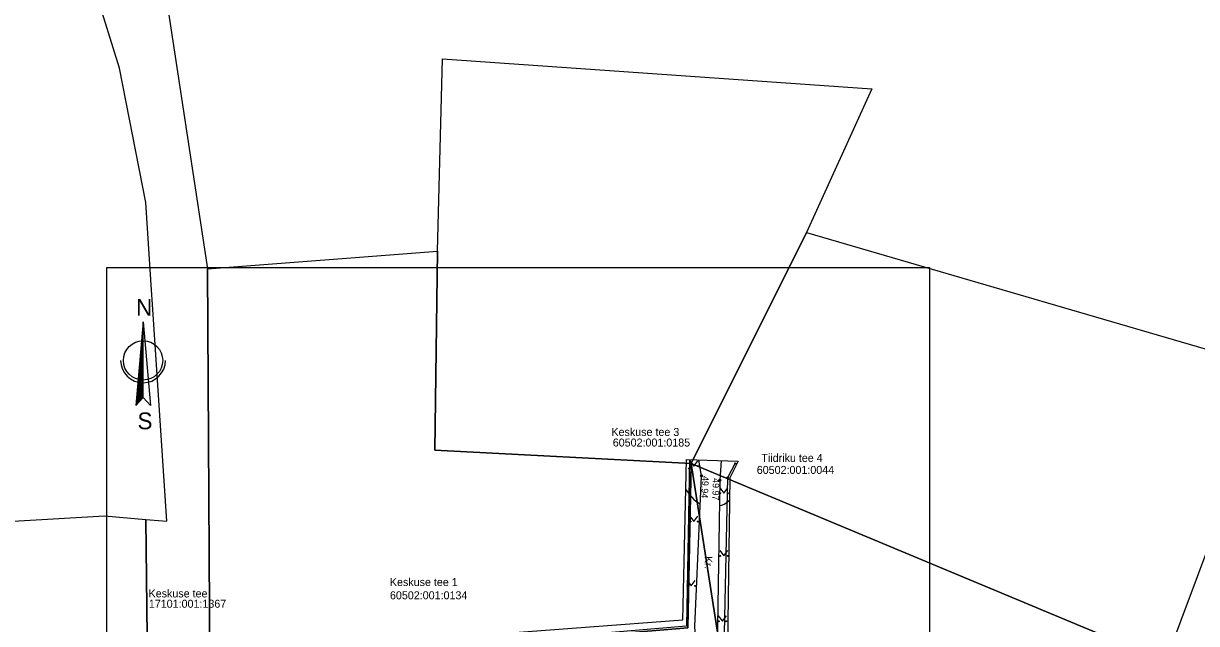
# Model space of a CAD drawing. Extents: x 638949 to 641737, y 6471188 to 6471918.
# Drawn here: x 639045.2 to 639177.1, y 6471319.4 to 6471386.9 of the extents above; entities that cross this region are included whole.
import ezdxf

# ---------------------------------------------------------------- set-up
doc = ezdxf.new("R2010")
doc.units = 0
for name, color, linetype in [('AED', 7, 'Continuous'), ('HALJASTUS', 7, 'Continuous'), ('HORISONTAAL-EH2000', 7, 'Continuous'), ('KORGUS-EH2000', 7, 'Continuous'), ('MOOTMPUNKT', 7, 'Continuous'), ('MOOTPIIR', 7, 'Continuous'), ('PIIR', 7, 'Continuous'), ('TEE', 7, 'Continuous'), ('VORMISTUS', 7, 'Continuous')]:
    doc.layers.add(name, color=color, linetype=linetype)

msp = doc.modelspace()

# ---------------------------------------------------------------- linework, layer by layer
at = {"layer": 'AED'}
for points in [[(639120.03, 6471337.84), (639119.7, 6471319.13), (639066.06, 6471314.58), (639066.05, 6471315.82)], [(639143.15, 6471273.66), (639134.11, 6471290.15), (639130.79, 6471296.4), (639128, 6471301.71), (639125.97, 6471315.94), (639123.93, 6471316.62), (639124.35, 6471335.82), (639125.19, 6471337.41)]]:
    msp.add_lwpolyline(points, dxfattribs=at)
at = {"layer": 'HALJASTUS'}
for p, q in [((639120.09, 6471337.73), (639120.55, 6471337.12)), ((639120.55, 6471337.12), (639121, 6471337.73)), ((639123.45, 6471334.67), (639123.91, 6471334.07)), ((639123.91, 6471334.07), (639124.35, 6471334.67)), ((639120.09, 6471331.49), (639120.55, 6471330.88)), ((639120.55, 6471330.88), (639121, 6471331.49)), ((639123.45, 6471327.63), (639123.91, 6471327.02)), ((639123.91, 6471327.02), (639124.35, 6471327.63)), ((639119.78, 6471324.25), (639120.24, 6471323.65)), ((639120.24, 6471323.65), (639120.69, 6471324.25)), ((639123.28, 6471320.28), (639123.74, 6471319.67)), ((639123.74, 6471319.67), (639124.19, 6471320.28))]:
    msp.add_line(p, q, dxfattribs=at)
for centre in [(639120.15, 6471337.12), (639120.98, 6471337.12), (639123.51, 6471334.07), (639124.34, 6471334.07), (639120.15, 6471330.88), (639120.98, 6471330.88), (639123.51, 6471327.02), (639124.34, 6471327.02), (639119.84, 6471323.65), (639120.67, 6471323.65), (639123.34, 6471319.67), (639124.17, 6471319.67)]:
    msp.add_circle(centre, 0.055, dxfattribs=at)
at = {"layer": 'HORISONTAAL-EH2000'}
for points in [[(639119.6, 6471334.51), (639120.05, 6471333.92), (639120.54, 6471333.36), (639120.88, 6471333.11), (639121.23, 6471332.89)], [(639123.44, 6471332.67), (639123.7, 6471332.74), (639123.95, 6471332.83), (639124.25, 6471333.04), (639124.54, 6471333.28)]]:
    msp.add_lwpolyline(points, dxfattribs=at)
at = {"layer": 'KORGUS-EH2000'}
for centre in [(639121.4, 6471336.02), (639123.46, 6471335.54)]:
    msp.add_circle(centre, 0.1, dxfattribs=at)
at = {"layer": 'MOOTMPUNKT'}
for centre in [(639125.19, 6471337.41), (639120.02, 6471336.86), (639121.4, 6471336.02), (639123.46, 6471335.54), (639124.35, 6471335.82)]:
    msp.add_circle(centre, 0.075, dxfattribs=at)
at = {"layer": 'MOOTPIIR'}
msp.add_lwpolyline([(639061.05, 6471315.45), (639119.28, 6471319.82), (639119.7, 6471337.85), (639125.51, 6471337.69), (639124.58, 6471335.79), (639124.33, 6471316.93)], dxfattribs=at)
at = {"layer": 'PIIR'}
msp.add_lwpolyline([(639055.91, 6471424.59), (639065.84, 6471359.32), (639066.1, 6471314.46), (639069.71, 6471290.08), (639074.31, 6471272.21), (639078.04, 6471261.13), (639079.48, 6471257.48), (639081.35, 6471252.76), (639081.64, 6471252.04), (639078.8, 6471250.87), (639069.9, 6471247.11), (639068.06, 6471258.06), (639066.12, 6471268.38), (639062.7, 6471289.69), (639059.11, 6471314.66), (639058.93, 6471331.13), (639061.27, 6471330.93), (639059.71, 6471354.74), (639059.53, 6471357.5), (639058.92, 6471366.75), (639055.97, 6471381.89), (639047.44, 6471409.25)], dxfattribs=at)
for points in [[(639092.29, 6471382.94), (639140.56, 6471379.54), (639133.19, 6471363.4), (639120.25, 6471337.42), (639091.42, 6471338.92), (639091.72, 6471361.29)], [(639185.84, 6471348.04), (639173.57, 6471315.13), (639120.25, 6471337.42), (639133.19, 6471363.4)], [(639119.86, 6471318.93), (639066.1, 6471314.46), (639065.84, 6471359.32), (639091.72, 6471361.29), (639091.42, 6471338.92), (639120.25, 6471337.42)], [(639066.1, 6471314.46), (639119.86, 6471318.93), (639120.25, 6471337.42), (639123.66, 6471315.54), (639140.04, 6471269.89), (639132.48, 6471268.06), (639126.1, 6471302.61), (639104.65, 6471298.55), (639111.11, 6471262.65), (639093.63, 6471256.86), (639090.75, 6471265.33), (639078.04, 6471261.13), (639074.31, 6471272.21), (639069.71, 6471290.08)], [(639173.57, 6471315.13), (639159.66, 6471279.62), (639152.51, 6471273.58), (639140.04, 6471269.89), (639123.66, 6471315.54), (639120.25, 6471337.42)], [(639050.17, 6471238.2), (639049.05, 6471264.38), (639015.69, 6471260.39), (638989.04, 6471259.28), (638991.29, 6471244.26), (638975.79, 6471243.88), (638977.19, 6471258.79), (638959.7, 6471300.31), (638956.89, 6471308.84), (639024.74, 6471305.46), (639025.16, 6471329.85), (639047.24, 6471331.13), (639054.28, 6471331.54), (639058.93, 6471331.13), (639059.11, 6471314.66), (639062.7, 6471289.69), (639066.12, 6471268.38), (639068.06, 6471258.06), (639069.9, 6471247.11), (639065, 6471244.89), (639054.79, 6471240.26)]]:
    msp.add_lwpolyline(points, close=True, dxfattribs=at)
at = {"layer": 'TEE'}
for points in [[(639121.71, 6471295.02), (639122.96, 6471297.23), (639123.41, 6471298.81), (639123.5, 6471300.34), (639123.34, 6471301.35), (639121.64, 6471309.8), (639120.92, 6471315.22), (639120.64, 6471319.08), (639121.4, 6471336.02), (639121.09, 6471337.79)], [(639123.62, 6471337.74), (639123.46, 6471335.54), (639123.21, 6471319.11), (639123.16, 6471317.42), (639123.31, 6471315.92), (639124.1, 6471310.26), (639125.69, 6471302.09), (639126.74, 6471297.93), (639128.68, 6471292.57), (639129.83, 6471290.79), (639132.01, 6471287.47), (639133.48, 6471284.26), (639134.72, 6471280.59), (639136.07, 6471276.58), (639137.21, 6471274.22), (639138.56, 6471272.44), (639140.62, 6471270.88)]]:
    msp.add_lwpolyline(points, dxfattribs=at)
at = {"layer": 'VORMISTUS'}
for p, q in [((639058.61, 6471353.36), (639057.79, 6471343.93)), ((639058.61, 6471353.36), (639059.44, 6471343.93)), ((639058.61, 6471344.82), (639058.61, 6471353.36)), ((639058.5, 6471352.07), (639058.61, 6471352.07)), ((639058.51, 6471352.26), (639058.61, 6471352.26)), ((639058.51, 6471352.17), (639058.61, 6471352.17)), ((639058.52, 6471352.35), (639058.61, 6471352.35)), ((639058.53, 6471352.45), (639058.61, 6471352.45)), ((639058.54, 6471352.54), (639058.61, 6471352.54)), ((639058.55, 6471352.64), (639058.61, 6471352.64)), ((639058.56, 6471352.83), (639058.61, 6471352.83)), ((639058.56, 6471352.73), (639058.61, 6471352.73)), ((639058.57, 6471352.92), (639058.61, 6471352.92)), ((639058.58, 6471353.02), (639058.61, 6471353.02)), ((639058.59, 6471353.11), (639058.61, 6471353.11)), ((639058.6, 6471353.21), (639058.61, 6471353.21)), ((639058.61, 6471353.3), (639058.61, 6471353.3)), ((639058.38, 6471350.75), (639058.61, 6471350.75)), ((639058.39, 6471350.84), (639058.61, 6471350.84)), ((639058.4, 6471350.94), (639058.61, 6471350.94)), ((639058.41, 6471351.03), (639058.61, 6471351.03)), ((639058.42, 6471351.22), (639058.61, 6471351.22)), ((639058.42, 6471351.12), (639058.61, 6471351.12)), ((639058.43, 6471351.31), (639058.61, 6471351.31)), ((639058.44, 6471351.41), (639058.61, 6471351.41)), ((639058.45, 6471351.5), (639058.61, 6471351.5)), ((639058.46, 6471351.6), (639058.61, 6471351.6)), ((639058.47, 6471351.79), (639058.61, 6471351.79)), ((639058.47, 6471351.69), (639058.61, 6471351.69)), ((639058.48, 6471351.88), (639058.61, 6471351.88)), ((639058.49, 6471351.98), (639058.61, 6471351.98)), ((639058.27, 6471349.52), (639058.61, 6471349.52)), ((639058.27, 6471349.42), (639058.61, 6471349.42)), ((639058.28, 6471349.61), (639058.61, 6471349.61)), ((639058.29, 6471349.71), (639058.61, 6471349.71)), ((639058.3, 6471349.8), (639058.61, 6471349.8)), ((639058.31, 6471349.89), (639058.61, 6471349.89)), ((639058.32, 6471350.08), (639058.61, 6471350.08)), ((639058.32, 6471349.99), (639058.61, 6471349.99)), ((639058.33, 6471350.18), (639058.61, 6471350.18)), ((639058.34, 6471350.27), (639058.61, 6471350.27)), ((639058.35, 6471350.37), (639058.61, 6471350.37)), ((639058.36, 6471350.46), (639058.61, 6471350.46)), ((639058.37, 6471350.65), (639058.61, 6471350.65)), ((639058.37, 6471350.56), (639058.61, 6471350.56)), ((639058.15, 6471348.1), (639058.61, 6471348.1)), ((639058.16, 6471348.19), (639058.61, 6471348.19)), ((639058.17, 6471348.29), (639058.61, 6471348.29)), ((639058.18, 6471348.48), (639058.61, 6471348.48)), ((639058.18, 6471348.38), (639058.61, 6471348.38)), ((639058.19, 6471348.57), (639058.61, 6471348.57)), ((639058.2, 6471348.66), (639058.61, 6471348.66)), ((639058.21, 6471348.76), (639058.61, 6471348.76)), ((639058.22, 6471348.85), (639058.61, 6471348.85)), ((639058.23, 6471349.04), (639058.61, 6471349.04)), ((639058.23, 6471348.95), (639058.61, 6471348.95)), ((639058.24, 6471349.14), (639058.61, 6471349.14)), ((639058.25, 6471349.23), (639058.61, 6471349.23)), ((639058.26, 6471349.33), (639058.61, 6471349.33)), ((639058.03, 6471346.77), (639058.61, 6471346.77)), ((639058.04, 6471346.87), (639058.61, 6471346.87)), ((639058.05, 6471346.96), (639058.61, 6471346.96)), ((639058.06, 6471347.06), (639058.61, 6471347.06)), ((639058.07, 6471347.15), (639058.61, 6471347.15)), ((639058.08, 6471347.34), (639058.61, 6471347.34)), ((639058.08, 6471347.24), (639058.61, 6471347.24)), ((639058.09, 6471347.43), (639058.61, 6471347.43)), ((639058.1, 6471347.53), (639058.61, 6471347.53)), ((639058.11, 6471347.62), (639058.61, 6471347.62)), ((639058.12, 6471347.72), (639058.61, 6471347.72)), ((639058.13, 6471347.91), (639058.61, 6471347.91)), ((639058.13, 6471347.81), (639058.61, 6471347.81)), ((639058.14, 6471348), (639058.61, 6471348)), ((639057.92, 6471345.45), (639058.61, 6471345.45)), ((639057.93, 6471345.54), (639058.61, 6471345.54)), ((639057.94, 6471345.73), (639058.61, 6471345.73)), ((639057.94, 6471345.64), (639058.61, 6471345.64)), ((639057.95, 6471345.83), (639058.61, 6471345.83)), ((639057.96, 6471345.92), (639058.61, 6471345.92)), ((639057.97, 6471346.01), (639058.61, 6471346.01)), ((639057.98, 6471346.11), (639058.61, 6471346.11)), ((639057.99, 6471346.3), (639058.61, 6471346.3)), ((639057.99, 6471346.2), (639058.61, 6471346.2)), ((639058, 6471346.39), (639058.61, 6471346.39)), ((639058.01, 6471346.49), (639058.61, 6471346.49)), ((639058.02, 6471346.58), (639058.61, 6471346.58)), ((639058.03, 6471346.68), (639058.61, 6471346.68)), ((639057.79, 6471343.93), (639058.61, 6471344.82)), ((639057.8, 6471344.12), (639057.96, 6471344.12)), ((639057.81, 6471344.22), (639058.05, 6471344.22)), ((639057.82, 6471344.31), (639058.14, 6471344.31)), ((639057.83, 6471344.41), (639058.22, 6471344.41)), ((639057.84, 6471344.6), (639058.4, 6471344.6)), ((639057.84, 6471344.5), (639058.31, 6471344.5)), ((639057.85, 6471344.69), (639058.49, 6471344.69)), ((639057.86, 6471344.78), (639058.58, 6471344.78)), ((639057.87, 6471344.88), (639058.61, 6471344.88)), ((639057.88, 6471344.97), (639058.61, 6471344.97)), ((639057.89, 6471345.16), (639058.61, 6471345.16)), ((639057.89, 6471345.07), (639058.61, 6471345.07)), ((639057.9, 6471345.26), (639058.61, 6471345.26)), ((639057.91, 6471345.35), (639058.61, 6471345.35)), ((639058.61, 6471344.82), (639059.44, 6471343.93)), ((639057.79, 6471344.03), (639057.87, 6471344.03))]:
    msp.add_line(p, q, dxfattribs=at)
msp.add_lwpolyline([(639147.02, 6471216.94), (639054.52, 6471216.94), (639054.52, 6471359.44), (639147.02, 6471359.44), (639147.02, 6471216.94)], dxfattribs=at)
msp.add_circle((639058.61, 6471349.01), 2.21, dxfattribs=at)
msp.add_arc((639058.61, 6471349.01), 2.52, 180, 0, dxfattribs=at)

# ---------------------------------------------------------------- texts
at = {"layer": 'KORGUS-EH2000'}
for s, rotation, p in [('49.94', 267.1927, (639121.48, 6471336.03)), ('49.97', 269.4582, (639122.65, 6471335.77))]:
    msp.add_text(s, height=0.75, rotation=rotation, dxfattribs=at).set_placement(p)
at = {"layer": 'PIIR'}
for s, p in [('Keskuse tee 3', (639111.27, 6471340.51)), ('60502:001:0185', (639111.42, 6471339.32)), ('Tiidriku tee 4', (639128.13, 6471337.59)), ('60502:001:0044', (639127.61, 6471336.24)), ('Keskuse tee 1', (639086.36, 6471323.63)), ('Keskuse tee', (639059.23, 6471322.35)), ('60502:001:0134', (639086.37, 6471322.14)), ('17101:001:1367', (639059.26, 6471321.19))]:
    msp.add_text(s, height=0.9, dxfattribs=at).set_placement(p)
at = {"layer": 'TEE'}
msp.add_text('Kr.', height=0.85, rotation=270, dxfattribs=at).set_placement((639121.76, 6471326.99))
at = {"layer": 'VORMISTUS'}
for s, p in [('N', (639057.82, 6471354.03)), ('S', (639057.98, 6471341.26))]:
    msp.add_text(s, height=1.89, dxfattribs=at).set_placement(p)

doc.saveas('drawing.dxf')
